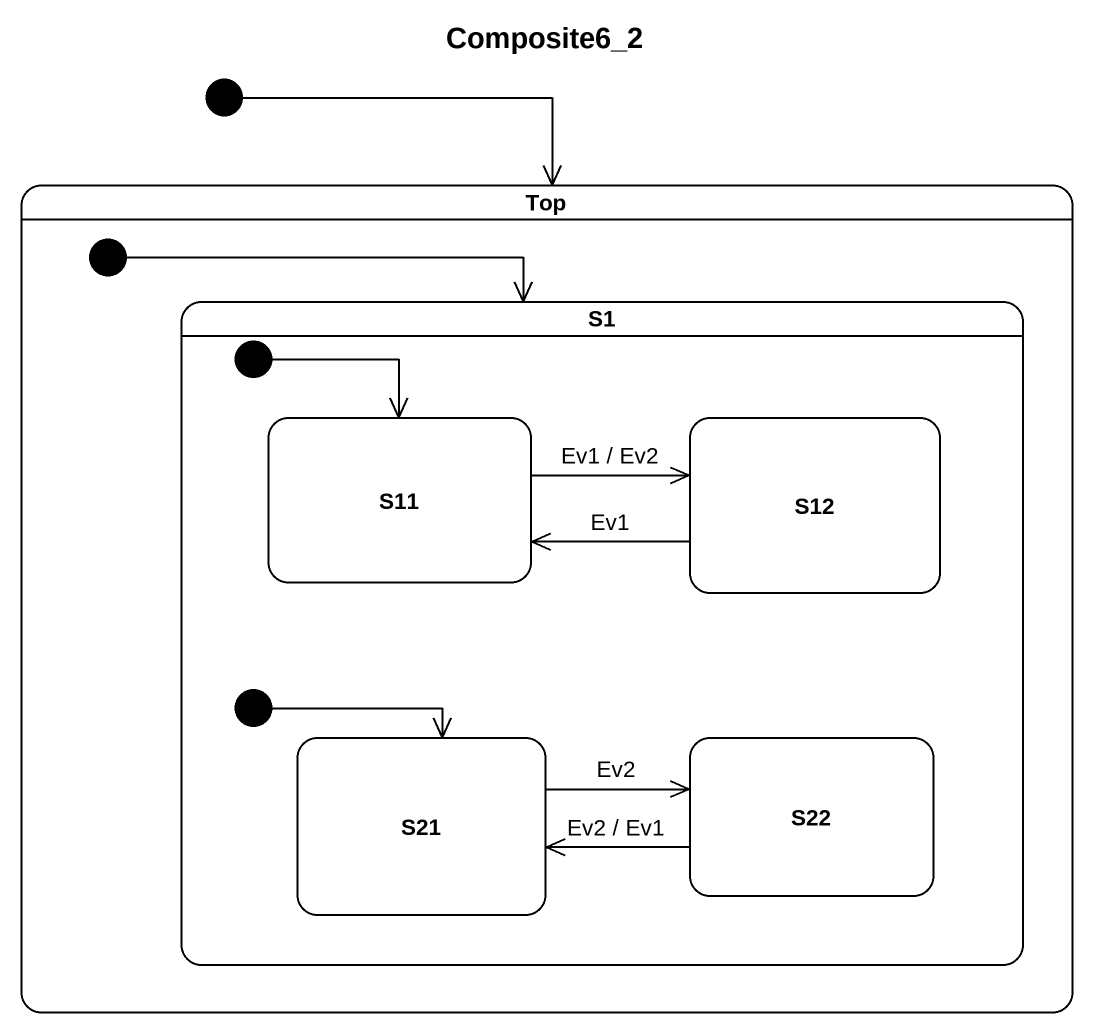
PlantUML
@startuml
title Composite6_2
hide empty description
state "Top" as Top_ {
  state S1 {
    state initial3 <<start>>
    state S11
    state S12
    state initial4 <<start>>
    state S21
    state S22
  }
  [*] --> S1
}
[*] --> Top_
initial3 --> S11
S11 -right-> S12 : Ev1 / Ev2
S12 -left-> S11 : Ev1
initial4 --> S21
S21 -right-> S22 : Ev2
S22 -left-> S21 : Ev2 / Ev1
@enduml
